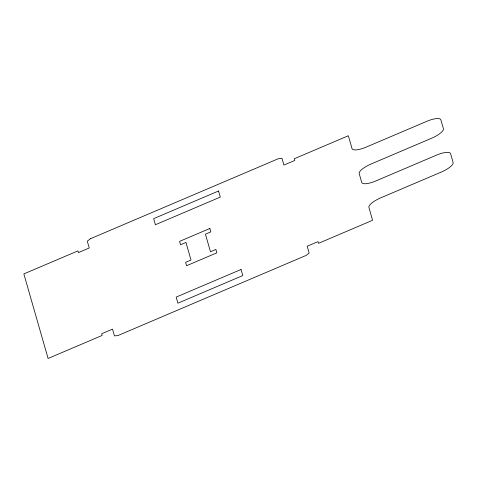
<?xml version="1.0" encoding="UTF-8"?>
<svg xmlns="http://www.w3.org/2000/svg" width="477" height="477" viewBox="0 0 477 477"><rect width="100%" height="100%" fill="white"/><g stroke="black" fill="none" stroke-linecap="round" stroke-linejoin="round"><path stroke-width="0.72" d="M90.248 238.81L87.297 241.207L89.235 247.974L78.419 252.577L77.93 250.89L23.85 273.917L48.094 358.466L102.179 335.438L101.69 333.745L112.506 329.136L114.45 335.903L117.986 335.534L306.192 255.392L309.144 253.001L307.206 246.233L318.022 241.63L318.505 243.318L372.591 220.291L368.906 207.441A14.119 4.186 -23.8 0 1 380.718 197.854L441.291 172.06A14.119 4.186 -23.8 0 0 453.108 162.478L450.586 153.683A14.119 4.186 -23.8 0 0 436.443 155.15L375.87 180.944A14.119 4.186 -23.8 0 1 361.727 182.411L359.205 173.622A14.119 4.186 -23.8 0 1 371.023 164.034L431.596 138.241A14.119 4.186 -23.8 0 0 443.413 128.659L440.891 119.864A14.119 4.186 -23.8 0 0 426.748 121.331L366.175 147.125A14.119 4.186 -23.8 0 1 352.032 148.591L348.347 135.742L294.261 158.769L294.75 160.463L283.928 165.066L281.99 158.304L278.455 158.674L90.248 238.81M218.549 191.015L153.648 218.645L155.395 224.733L220.291 197.102L218.549 191.015M209.874 228.483L179.585 241.374L180.556 244.761L185.964 242.453L191.009 260.043L185.601 262.344L186.567 265.725L216.856 252.828L215.884 249.447L210.476 251.749L205.432 234.165L210.84 231.864L209.874 228.483M241.046 269.475L176.144 297.105L177.891 303.193L242.793 275.563L241.046 269.475"/></g></svg>
